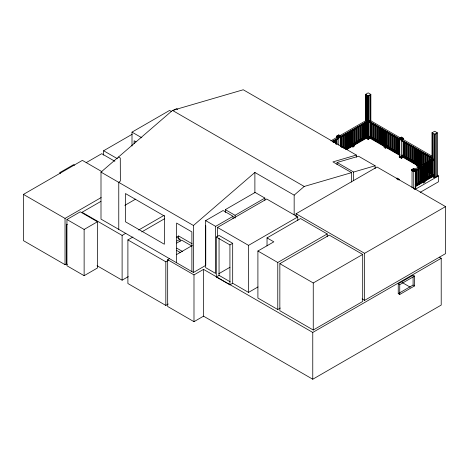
<?xml version="1.0" encoding="UTF-8"?>
<svg xmlns="http://www.w3.org/2000/svg" width="469" height="469" viewBox="0 0 469 469"><rect width="100%" height="100%" fill="white"/><g stroke="black" fill="none" stroke-linecap="round" stroke-linejoin="round"><path stroke-width="0.7" d="M401.605 140.77L401.687 140.032L432.184 157.637M401.605 156.511L401.646 155.808L402.918 155.087M338.518 138.566L338.507 137.827L332.152 141.48M367.567 121.805L340.189 137.569M367.567 137.546L346.532 149.652M432.699 158.874L434.077 159.665L413.734 171.443L411.506 170.159L411.506 169.667L413.734 168.383L415.962 169.667L415.962 170.159M432.699 174.615L434.077 175.412L415.276 186.263M434.071 160.199L415.171 171.074M340.277 137.575L340.265 136.919M205.75 225.695L205.75 265.384L193.445 272.489L100.999 219.117L100.999 172.117L172.486 110.414L243.253 89.767L356.34 155.057L356.34 157.238M193.445 272.489L193.445 225.489L254.884 172.463L294.163 195.139L294.163 214.726M294.163 195.139L304.211 186.463L351.557 172.651L351.557 182.042M400.643 138.079L370.094 120.398L368.792 121.184L401.423 140.067L403.44 139.082L401.423 140.249L399.406 138.871M381.35 142.687L370.094 136.139L368.792 136.925L399.887 154.981M67.372 264.416L66.416 263.859L65.039 264.657L23.45 240.65L23.45 194.406L82.38 160.38L101.914 171.66M132.006 146.041L132.006 132.129L169.573 110.438L171.419 111.505M103.626 155.11L103.626 150.748L132.158 134.275M173.366 110.485L176.537 108.656L177.792 109.383M86.185 162.655L101.714 153.691L114.87 161.283M23.45 194.406L65.039 218.413L101.157 197.56M66.944 219.515L80.258 211.83L97.446 221.755L97.446 267.998L84.133 275.684L66.944 265.759L66.944 219.515L84.133 229.441L97.446 221.755M100.929 201.365L82.04 212.275L122.11 235.409L125.803 233.281M124.824 205.363L135.564 199.161M365.492 121.184L365.492 94.404L368.171 92.862L370.85 94.404L370.85 121.184M365.492 94.404L368.171 95.952L370.85 94.404M138.66 230.021L164.168 215.294M168.265 304.012L165.821 305.419L127.896 283.522L127.896 239.911L132.932 237.003M141.749 231.915L164.42 218.83M340.986 136.655L340.986 136.162L338.759 134.879L336.531 136.162L336.531 136.655L338.759 137.939L367.573 121.272L366.26 120.398M336.531 136.655L337.645 136.01M330.874 140.87L337.275 137.13L337.223 137.693M339.55 135.858L366.301 120.416M340.822 136.473L367.467 121.09M332.257 141.661L338.6 138.003M336.531 139.393L335.997 139.698L335.997 143.983M342.165 136.133L341.631 136.444L341.631 147.16M344.287 134.914L343.754 135.219L343.754 148.081M348.531 132.463L347.998 132.768L347.998 147.776L348.531 147.465L348.531 132.399M352.776 130.013L352.242 130.318L352.242 145.326L352.776 145.015L352.776 129.948M359.137 126.337L358.609 126.642L358.609 141.65L359.137 141.345L359.137 126.272M361.259 125.112L360.731 125.416L360.731 140.424L361.259 140.12L361.259 125.047M365.503 122.661L364.976 122.966L364.976 137.974L365.503 137.669L365.503 122.602M332.785 141.849L338.6 138.49M192.143 243.78L178.63 235.977L176.537 237.185L180.037 239.208L180.037 241.388M233.07 216.291L215.629 226.363L215.629 273.404L205.657 267.647L205.657 220.606L223.097 210.534L233.07 216.291L233.07 218.466M225.308 212.551L225.308 209.655L255.118 192.442L264.879 198.076L264.879 200.251M176.872 241.037L180.037 239.208M176.725 243.077L181.732 240.187L191.868 246.037M346.532 147.571L358.052 140.917M359.219 140.249L366.301 136.157L367.561 136.942L346.005 149.464M347.892 132.768L347.892 147.776L347.365 147.465L347.892 147.102M351.609 144.956L352.137 144.651M356.381 127.867L356.381 142.875L355.848 142.57L356.381 142.201M360.092 140.055L360.626 139.75M362.215 138.83L362.748 138.525M364.337 137.605L364.87 137.3M357.015 127.498L357.015 142.57L356.487 142.875L356.487 127.867M345.899 149.283L367.467 136.831M366.131 138.203L367.59 138.982L367.59 95.553L367.538 139.012L368.171 139.381L370.211 138.203M97.065 265.724L122.11 280.186L128.266 276.634M225.308 209.655L235.069 215.289L264.879 198.076M370.786 137.558L371.319 137.253M217.487 236.839L217.487 227.43L266.709 199.014L297.768 216.942L297.768 220.565M372.908 138.783L373.441 138.472M439.318 257.188L441.212 258.278L441.212 305.073L312.764 379.233L203.534 316.17L193.99 321.681L167.679 306.491L167.679 259.697L169.573 258.601M176.532 254.585L192.337 245.457M375.03 125.059L375.558 125.37L375.558 140.372L375.03 140.067L375.558 139.698M376.197 125.715L376.197 140.067L375.669 140.372L375.669 125.37M127.896 239.911L165.821 261.808L168.265 260.401M377.152 141.233L377.68 140.923M379.274 142.459L379.802 142.148M232.683 283.247L229.927 284.841L216.291 276.968L216.291 237.033L219.052 235.444L232.683 243.311L232.683 283.247L248.541 292.404L258.009 286.94M383.519 144.903L384.047 144.599M401.423 137.095L399.195 138.378L399.195 138.871L401.423 140.155L403.651 138.871L403.651 138.378L401.423 137.095L401.423 157.52L402.554 156.869M399.195 138.871L400.866 137.904M386.157 147.846L385.518 148.216L385.518 146.867M387.763 147.354L388.291 147.049M392.002 149.804L392.535 149.5M216.291 237.033L229.927 244.906L232.683 243.311M394.124 151.03L394.658 150.725M396.246 152.255L396.78 151.95M431.996 159.583L431.996 132.803L434.675 131.256L437.354 132.803L437.354 176.227L434.675 177.774L434.042 177.405L434.095 133.952L434.042 177.405M432.635 133.167L432.699 159.36M398.369 153.48L398.902 153.175M296.074 216.655L296.074 213.758L377.017 167.023L445.55 206.595L445.55 253.635L364.606 300.365L362.091 298.917M431.996 132.803L434.675 134.351L437.354 132.803M167.679 259.697L193.99 274.887L203.534 269.376L312.764 332.439L441.212 258.278M217.487 227.43L248.541 245.363L297.768 216.942M402.935 156.957L401.423 157.824L399.406 156.54L401.423 157.707L402.935 156.834M404.131 141.861L404.131 156.869L403.598 156.564L404.131 156.195M403.094 157.35L401.423 158.317L399.195 157.033L399.195 156.664L401.423 157.947L403.094 156.986M267.031 245.867L267.031 237.906L300.553 218.554L327.21 233.943L327.21 236.734M407.842 158.95L408.376 158.645M412.087 161.4L412.62 161.096M280.304 308.063L277.771 309.522L257.903 298.055L257.903 251.015L273.82 241.828L267.031 237.906M218.73 273.755L229.945 267.283M216.291 276.968L219.052 275.379L230.203 281.816M416.331 163.851L416.859 163.546M418.981 150.438L418.981 165.446L418.454 165.135L418.981 164.771M419.62 150.784L419.62 165.135L419.093 165.446L419.093 150.438M411.506 170.159L413.177 169.192M414.52 169.368L432.805 158.809M420.576 166.302L421.103 165.997L421.103 151.663L420.576 151.358L420.576 166.36M398.14 179.955L399.254 179.316L399.254 179.803L398.14 179.158M415.171 170.341L433.972 159.483M417.14 169.62L416.613 169.93L416.613 184.933L417.14 184.628L417.14 169.561M421.385 167.169L420.851 167.48L420.851 182.482L421.385 182.177L421.385 167.111M425.629 164.725L425.096 165.029L425.096 180.032L425.629 179.727L425.629 164.66M431.99 161.049L431.462 161.354L431.462 176.362L431.99 176.051L431.99 160.984M425.453 169.121L425.987 168.811L425.987 164.467M429.698 171.572L430.231 171.261L430.231 161.911M257.903 251.015L277.771 262.482L327.21 233.943M415.147 184.745L420.271 181.79M423.296 180.043L424.656 179.258M425.805 178.595L432.805 174.55M418.096 183.344L418.624 183.033M424.463 179.668L424.99 179.363M426.585 178.443L427.112 178.138M428.701 177.218L429.235 176.913M431.357 161.354L431.357 176.362L430.823 176.051L431.357 175.687M279.841 263.678L329.279 235.133L362.695 254.427L362.695 301.467L313.257 330.012L279.841 310.718L279.841 263.678L313.257 282.971L362.695 254.427M415.171 186.082L433.972 175.224M424.996 180.899L423.724 181.632L423.724 182.98L424.996 182.248L424.996 180.835M432.635 176.596L434.095 177.376M415.171 186.814L434.001 175.975M414.238 188.702L415.751 187.829L414.238 188.825M414.291 188.913L415.962 187.952L414.291 189.283M415.2 189.37L438.509 175.916L438.509 181.767L420.236 192.313M296.074 213.758L364.606 253.324L445.55 206.595M398.245 283.821L413.101 275.244L414.584 276.106L414.584 285.902L399.735 294.479L398.245 293.623L398.245 283.821L399.735 284.677L414.584 276.106M398.245 293.623L413.101 285.046L414.584 285.902M368.874 137.564L399.993 155.532M402.918 139.346L432.213 156.306M356.34 155.057L332.926 161.893L351.557 172.651M337.076 164.666L337.076 162.491L358.556 156.224L375.106 165.774L375.106 168.682M337.076 162.491L353.626 172.047L375.106 165.774M397.583 179.152L399.254 179.316L397.026 178.027L397.026 179.099M436.662 133.137L436.715 176.596M368.81 95.582L368.757 138.982M435.261 133.952L435.314 177.405M401.98 137.904L403.651 138.871M368.874 121.09L399.993 139.053M401.581 140.219L432.078 157.824M370.786 122.608L371.319 122.919L371.319 137.921L370.786 137.616L370.786 122.55M377.152 126.284L377.68 126.595L377.68 141.597L377.152 141.292L377.152 126.225M381.397 128.735L381.924 129.039L381.924 144.047L381.397 143.743L381.397 128.676M387.763 132.41L388.291 132.715L388.291 147.723L387.763 147.418L387.763 132.352M392.002 134.861L392.535 135.166L392.535 150.174L392.002 149.869L392.002 134.802M396.246 137.311L396.78 137.616L396.78 152.624L396.246 152.319L396.246 137.247M412.087 146.457L412.62 146.762L412.62 161.77L412.087 161.465L412.087 146.392M416.331 148.907L416.859 149.212L416.859 164.22L416.331 163.916L416.331 148.843M422.698 152.583L423.226 152.888L423.226 165.035M426.942 155.034L427.47 155.339L427.47 162.485M399.993 139.791L368.792 121.823M401.581 140.706L432.184 158.375M382.487 143.344L385.706 145.202M386.843 145.859L398.668 152.683M402.853 155.098L414.162 161.629M415.305 162.286L418.518 164.144M419.661 164.801L421.01 165.58M423.501 167.017L431.486 171.631M375.681 139.645L376.953 140.378M386.474 145.871L389.012 147.336M397.261 152.103L398.527 152.83M404.237 156.13L405.509 156.863M406.775 157.596L408.048 158.329M415.663 162.725L417.568 163.822M437.237 175.183L438.509 175.916M371.425 137.253L371.952 137.558M373.547 138.472L374.074 138.783M375.669 139.698L376.197 140.008M377.785 140.923L378.319 141.233M379.908 142.148L380.441 142.459M384.152 144.599L384.686 144.903M388.396 147.049L388.93 147.354M392.641 149.5L393.169 149.804M394.763 150.725L395.291 151.03M396.885 151.95L397.413 152.255M406.359 157.42L406.887 157.725M408.481 158.645L409.009 158.95M412.726 161.096L413.253 161.4M416.97 163.546L417.498 163.851M419.093 164.771L419.62 165.076M423.331 167.222L423.865 167.527M425.453 168.447L425.987 168.752M429.698 170.898L430.231 171.203M368.874 136.831L399.993 154.793M401.687 155.772L419.737 166.196M423.472 168.353L430.941 172.662M401.581 155.96L420.253 166.735M423.366 168.535L424.609 169.25M425.852 169.971L431.457 173.208M384.14 146.135L385.412 146.867L385.412 148.216L384.14 147.483L384.14 146.07M416.959 165.076L418.231 165.815L418.231 167.163L416.959 166.425L416.959 165.018M401.581 156.447L419.632 166.87M423.366 169.022L431.457 173.694M401.423 157.52L399.729 156.54L399.729 139.082M364.976 137.3L365.503 137.605M431.462 175.687L431.99 175.992M362.854 138.525L363.381 138.83M429.34 176.913L429.874 177.218M360.731 139.75L361.259 140.055M425.096 179.363L425.629 179.668M356.487 142.201L357.015 142.506M422.979 182.611L423.618 182.98L423.618 181.632M420.851 181.808L421.385 182.119M352.242 144.651L352.776 144.956M418.729 183.033L419.263 183.344M352.237 146.662L352.876 147.032L352.876 145.683M416.613 184.258L417.14 184.569M347.998 147.102L348.531 147.407M345.876 148.327L346.409 148.632M172.486 110.414L304.211 186.463M402.08 282.479L410.281 287.216M132.006 132.129L141.843 137.804M135.992 141.843L134.128 140.764L134.128 143.684M118.505 157.009L120.281 158.035L120.363 181.005L118.768 182.377L118.768 229.376M103.626 150.748L117.455 158.733M205.657 220.606L215.629 226.363M100.999 172.117L193.445 225.489M74.612 165.205L73.627 164.637L59.575 172.75L60.554 173.319M176.778 248.171L182.482 251.46M176.737 250.469L180.477 252.633M67.372 224.721L66.416 224.17L66.416 263.859M402.941 155.098L402.965 155.655M434.675 134.351L434.675 177.774M432.688 160.644L432.688 176.567M431.82 157.789L431.82 159.929M431.715 157.789L431.715 159.929M431.181 157.42L431.181 160.339M431.181 161.705L431.181 172.486M430.823 161.699L430.823 176.051M430.231 156.91L430.231 160.545M429.874 162.21L429.874 177.276L429.34 177.587L429.34 162.579M429.698 156.564L429.698 160.849M429.592 156.564L429.592 160.849M429.235 162.579L429.235 177.587L428.701 177.276L428.701 162.925M429.065 156.195L429.065 161.26M428.109 155.685L428.109 161.465M428.109 163.546L428.109 170.036L427.576 170.347L427.576 163.2M427.751 163.435L427.751 178.501L427.218 178.812L427.218 163.804M427.576 155.339L427.576 161.77M427.112 163.804L427.112 178.812L426.585 178.501L426.585 164.15M426.942 154.969L426.942 162.831M426.942 164.261L426.942 170.036M425.987 154.459L425.987 163.095M425.453 154.113L425.453 163.4M425.348 154.113L425.348 163.4M424.99 165.029L424.99 180.032L424.463 179.727L424.463 165.375M424.82 153.744L424.82 163.81M423.865 153.234L423.865 167.585L423.331 167.896L423.331 165.75M423.507 165.885L423.507 180.952L422.974 181.257L422.974 166.255M423.331 152.888L423.331 164.32M422.868 166.255L422.868 181.257L422.34 180.952L422.34 165.944M422.698 152.519L422.698 164.73M421.742 152.009L421.742 165.651M421.209 151.663L421.209 165.956M420.746 167.48L420.746 182.482L420.218 182.177L420.218 167.826M419.263 168.336L419.263 183.402L418.729 183.707L418.729 168.705M418.624 168.705L418.624 183.707L418.096 183.402L418.096 169.051M418.454 150.068L418.454 165.135M418.336 165.815L418.336 167.163M417.498 149.558L417.498 163.916L416.97 164.22L416.97 149.212M416.501 169.93L416.501 184.933L415.974 184.628L415.974 170.276M415.434 170.37L415.434 187.829L413.734 188.808L413.734 168.383M415.376 148.333L415.376 162.69L414.848 162.995L414.848 147.987M414.743 147.987L414.743 162.995L414.209 162.69L414.209 147.618M413.253 147.108L413.253 161.465L412.726 161.77L412.726 146.762M413.101 276.646L413.101 285.046M412.04 170.37L412.04 187.829M411.131 145.882L411.131 160.24L410.604 160.545L410.604 145.537M410.498 145.537L410.498 160.545L409.965 160.24L409.965 145.173M409.009 144.657L409.009 159.014L408.481 159.319L408.481 144.311M408.376 144.311L408.376 159.319L407.842 159.014L407.842 143.948M406.887 143.432L406.887 157.789L406.359 158.094L406.359 143.086M404.77 142.213L404.77 156.564L404.237 156.869L404.237 141.861M403.598 141.556L403.598 156.564M403.123 141.269L403.123 155.814M401.423 157.947L401.423 158.317M399.735 284.677L399.735 294.479M399.535 139.187L399.535 153.545L399.008 153.85L399.008 138.842M397.413 137.311L397.413 152.319L396.885 152.624L396.885 137.616M395.291 136.737L395.291 151.094L394.763 151.399L394.763 136.391M394.658 136.391L394.658 151.399L394.124 151.094L394.124 136.028M393.169 135.512L393.169 149.869L392.641 150.174L392.641 135.166M391.046 134.292L391.046 148.644L390.519 148.949L390.519 133.941M390.413 133.941L390.413 148.949L389.88 148.644L389.88 133.577M388.93 133.067L388.93 147.418L388.396 147.723L388.396 132.715M386.808 131.842L386.808 146.193L386.274 146.498L386.274 131.49M386.169 131.49L386.169 146.498L385.641 146.193L385.641 131.127M384.686 130.617L384.686 144.968L384.152 145.273L384.152 130.265M384.047 130.265L384.047 145.273L383.519 144.968L383.519 129.901M382.563 129.391L382.563 143.743L382.03 144.047L382.03 129.039M380.441 128.166L380.441 142.517L379.908 142.822L379.908 127.82M379.802 127.82L379.802 142.822L379.274 142.517L379.274 127.451M378.319 126.941L378.319 141.292L377.785 141.597L377.785 126.595M375.03 125L375.03 140.067M374.074 124.49L374.074 138.842L373.547 139.146L373.547 124.144M373.441 124.144L373.441 139.146L372.908 138.842L372.908 123.775M371.952 123.265L371.952 137.616L371.425 137.921L371.425 122.919M370.211 120.832L370.158 94.744L370.147 120.967M370.211 122.274L370.211 136.755M370.158 122.245L370.158 136.719M368.171 95.952L368.171 139.381M366.195 120.967L366.183 94.744L366.131 120.832M366.183 122.245L366.183 136.719M366.131 122.274L366.131 136.755M364.87 122.966L364.87 137.974L364.337 137.669L364.337 123.312M364.606 253.324L364.606 300.365M363.381 123.822L363.381 138.894L362.854 139.199L362.854 124.191M362.748 124.191L362.748 139.199L362.215 138.894L362.215 124.537M360.626 125.416L360.626 140.424L360.092 140.12L360.092 125.762M358.504 126.642L358.504 141.65L357.97 141.345L357.97 126.988M355.848 128.213L355.848 142.57M354.259 129.092L354.259 144.1L353.726 143.79L353.726 129.438M354.253 144.886L354.253 146.299L352.981 147.032L352.981 145.683M353.626 172.047L353.626 180.735M352.137 130.318L352.137 145.326L351.609 145.015L351.609 130.663M350.654 131.173L350.654 146.24L350.12 146.551L350.12 131.543M350.015 131.543L350.015 146.551L349.487 146.24L349.487 131.889M347.365 133.114L347.365 147.465M346.409 133.624L346.409 148.691L345.876 149.001L345.876 133.993M345.77 133.993L345.77 149.001M345.243 134.339L345.243 148.691M344.287 134.849L344.287 148.485M343.648 135.219L343.648 148.081M343.12 135.564L343.12 147.776M342.165 136.074L342.165 147.571M341.526 136.444L341.526 147.16M340.998 136.79L340.998 146.856M340.459 136.866L340.459 146.322M338.759 134.879L338.759 145.12M337.059 139.053L337.059 144.141M336.531 139.328L336.531 144.393M335.892 139.698L335.892 143.983M335.364 140.043L335.364 143.614M334.409 140.553L334.409 142.758M333.875 140.923L333.875 142.347M333.77 140.923L333.77 142.347M333.242 140.612L333.242 142.699M313.257 282.971L313.257 330.012M312.764 332.439L312.764 379.233M277.771 262.482L277.771 309.522M254.884 172.463L254.884 192.771M248.541 245.363L248.541 292.404M235.069 215.289L235.069 218.185M229.927 244.906L229.927 284.841M219.052 238.346L219.052 275.379M203.534 269.376L203.534 316.17M193.99 274.887L193.99 321.681M191.88 271.586L191.88 231.897L176.602 223.074L176.602 262.769M178.63 235.977L178.63 238.885M165.821 261.808L165.821 305.419M122.11 235.409L122.11 280.186M84.133 229.441L84.133 275.684M65.039 218.413L65.039 264.657M340.986 136.162L338.759 137.452L336.531 136.162L340.986 136.162M340.775 136.655L338.759 137.845L336.742 136.866L338.759 138.033L340.775 136.655M354.892 128.787L354.365 129.092L354.365 144.1L354.892 143.79L354.892 128.723M403.651 138.378L401.423 139.668L399.195 138.378L403.651 138.378M415.962 169.667L413.734 170.951L411.506 169.667L415.962 169.667M415.751 170.159L413.734 171.32L411.723 170.37L413.734 171.537L415.751 170.159M398.902 138.842L398.369 138.537L398.369 153.545L398.902 153.85L398.902 138.842M406.254 143.086L405.72 142.781L405.72 157.789L406.254 158.094L406.254 143.086M164.349 216.004L125.44 193.539L125.44 221.773L164.349 244.238L164.349 216.004"/></g></svg>
